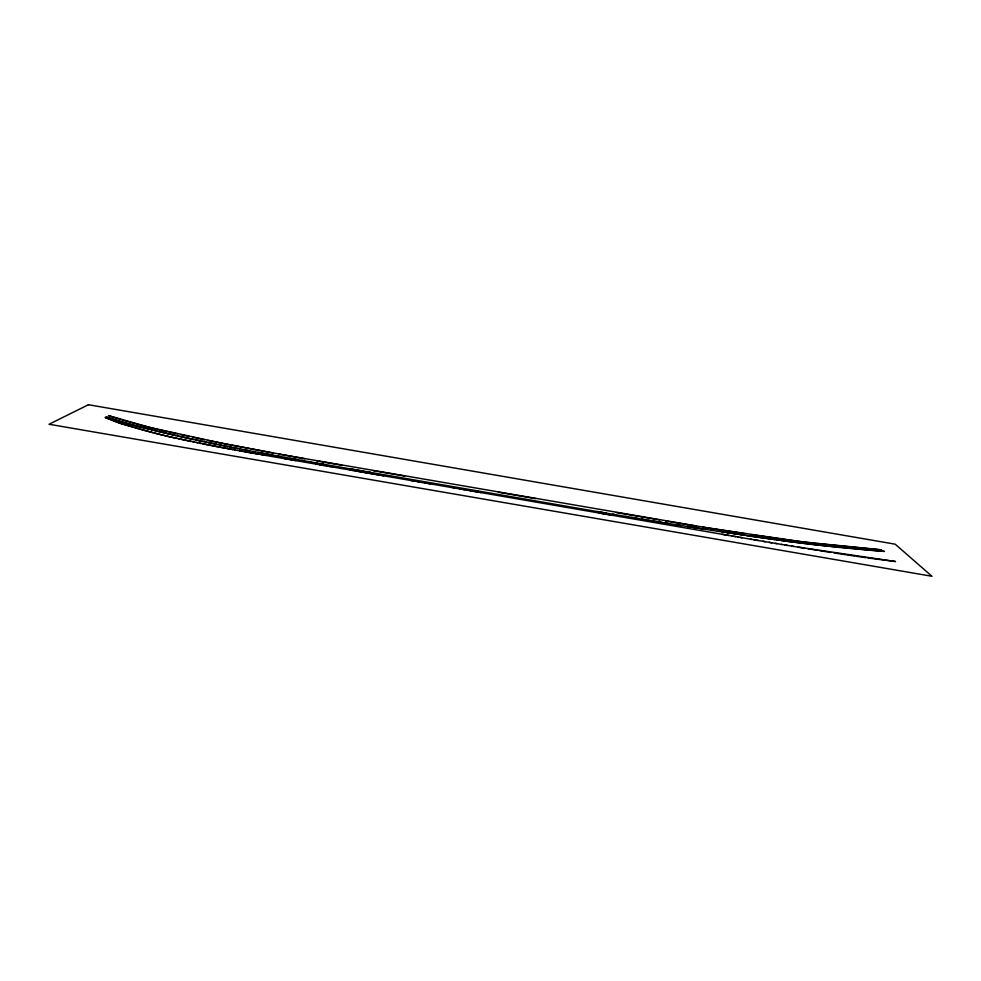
<?xml version="1.0" encoding="UTF-8"?>
<svg xmlns="http://www.w3.org/2000/svg" width="981" height="981" viewBox="0 0 981 981"><rect width="100%" height="100%" fill="white"/><g stroke="black" fill="none" stroke-linecap="round" stroke-linejoin="round"><path stroke-width="1.47" d="M870.368 550.316L884.506 551.42L819.098 545.24A401.474 63.924 11.2 0 1 789.705 541.647L722.102 531.947M868.933 550.194L836.744 547.165M835.248 547.018L787.718 541.389M786.149 541.181L781.428 540.556M776.694 539.918L779.846 540.347M775.113 539.697L763.991 538.152M867.645 557.907L895.53 561.524L791.679 546.11M866.064 557.686L856.56 556.325M762.396 537.919L757.602 537.232M755.995 537.012L751.188 536.313M854.966 556.092L834.095 552.941M746.369 535.601L749.582 536.067M751.017 534.62L786.725 539.771A359.389 58.357 11.4 0 0 816.192 543.535L881.514 549.863L801.894 541.794L707.828 527.925L279.229 454.191M739.919 534.645L744.763 535.356M733.457 533.676L736.694 534.155M744.984 533.713L702.543 527.091M726.982 532.683L730.22 533.186M717.651 531.248L687.019 526.466M717.234 531.187L723.745 532.192M693.15 527.435L705.817 529.421M710.71 530.181L712.341 530.439M830.858 552.438L819.491 550.635M680.875 525.497L663.181 522.677M676.35 524.774L692.745 527.361M658.239 521.88L668.552 523.535M817.86 550.378L808.074 548.796M696.424 526.098L665.743 521.021M653.285 521.07L662.371 522.542M804.8 548.269L798.252 547.19M648.331 520.261L656.179 521.549M641.709 519.157L646.675 519.991M649.986 520.531L612.647 514.228M781.403 544.394L787.571 545.424M785.107 545.019L793.739 546.454M631.347 517.416L637.564 518.459M771.912 542.8L762.826 541.267M769.03 542.321L776.866 543.633M775.223 543.364L781.808 544.467M659.575 519.991L616.326 512.585M625.118 516.362L628.441 516.926M753.727 539.722L758.693 540.568M765.315 541.684L750.416 539.145M373.332 470.684L404.663 476.079M498.336 492.241L535.675 498.667M476.545 490.733L478.213 491.027M596.828 511.506L598.496 511.788M600.164 512.07L615.136 514.645M316.005 464.111L317.697 464.405M319.389 464.687L321.094 464.982M322.786 465.276L324.478 465.57M326.183 465.865L327.875 466.159M329.567 466.441L331.259 466.735M332.964 467.03L334.656 467.324M339.733 468.195L341.425 468.489M349.898 469.948L353.283 470.537M410.732 480.482L412.425 480.764M414.117 481.058L415.797 481.352M417.489 481.646L422.553 482.517M424.233 482.799L481.082 492.597M598.864 512.965L610.562 514.976M731.765 535.945L738.816 537.159M740.471 537.453L742.127 537.735M737.982 537.024L752.071 539.44M341.964 465.264L316.838 460.898M606.405 513.149L348.795 468.624M363.951 471.26L320.137 463.621M365.631 471.554L367.323 471.849M369.003 472.143L370.683 472.437M284.6 458.691L430.561 483.891M452.891 487.729L454.571 488.023M459.623 488.894L461.303 489.188M462.995 489.47L464.675 489.764M466.355 490.059L468.035 490.341M469.727 490.635L471.407 490.929M473.087 491.211L725.535 534.878M727.191 535.16L728.858 535.454M288.843 459.427L261.682 454.694M290.548 459.721L292.24 460.015M293.944 460.297L295.637 460.592M380.334 475.233L354.975 470.819M382.026 475.515L383.718 475.81M722.212 534.302L732.182 536.018M733.837 536.313L735.492 536.595M315.073 462.725L323.497 464.209M254.901 453.504L265.495 455.368M308.328 461.548L317.182 463.106M310.854 461.99L301.596 460.347M248.119 452.315L259.131 454.252M241.338 451.113L252.779 453.136M294.864 459.157L304.539 460.874M298.224 459.746L284.772 457.342M244.723 451.714L246.427 452.008M239.646 450.806L243.251 451.444M304.699 458.765L225.029 443.939L148.438 427.14A180.492 32.9 8.1 0 1 108.474 415.588L151.724 427.949M289.812 458.25L293.172 458.85M241.13 451.064L234.582 449.887M285.594 457.489L271.345 454.89M278.052 456.116L281.412 456.729M234.79 449.923L202.736 443.878M232.889 449.58L229.517 448.967M272.976 453.05L207.714 440.408M228.45 448.771L218.996 447.017M273 455.184L244.625 449.85M269.665 454.583L257.954 452.388M217.745 446.784L169.725 436.803A187.469 34.727 8.1 0 1 160.872 434.681L143.631 430.218M252.951 451.444L254.619 451.763M246.292 450.181L249.615 450.819M242.761 449.494L244.833 449.899M217.978 444.589L242.969 449.531M239.646 448.893L240.688 449.09M236.335 448.243L237.991 448.562M233.024 447.594L234.68 447.925M229.713 446.944L231.369 447.262M226.415 446.281L228.07 446.613M223.128 445.619L224.772 445.95M199.425 443.216L201.08 443.547M219.842 444.957L221.485 445.288M218.199 444.626L187.322 438.127M216.556 444.295L208.377 442.615M196.126 442.541L197.77 442.885M192.828 441.867L194.471 442.21M204.673 439.77L192.632 437.219M205.115 441.928L206.746 442.272M191.197 441.524L178.186 438.728M201.865 441.242L203.496 441.585M200.247 440.898L195.378 439.868M189.627 436.57L180.639 434.608M192.153 439.169L193.772 439.525M190.547 438.826L165.066 433.112M185.716 437.771L177.72 436.005M177.671 433.945L168.818 431.959M176.139 435.65L135.513 425.754M176.58 438.372L165.433 435.797A190.412 35.218 8.2 0 1 160.725 434.657L154.52 433.099M159.437 429.801L162.552 430.524A150.633 28.008 8 0 0 167.236 431.603M163.496 432.744L157.254 431.26M153.257 428.317L157.88 429.433M154.152 430.512L155.697 430.892M151.062 429.752L152.607 430.132M149.529 429.371L144.943 428.219A220.958 39.645 8.3 0 1 135.905 425.864L128.511 423.841A196.335 35.672 8.1 0 1 124.146 422.603L117.009 420.481A152.472 28.277 7.9 0 1 112.827 419.169L111.454 418.728A147.187 27.37 7.8 0 1 107.383 417.366L106.058 416.913L120.491 421.523A196.752 35.745 8.1 0 0 132.938 425.055L134.422 425.46M152.987 432.707L120.565 423.436A78.259 15.181 7.4 0 1 116.555 421.989L105.065 417.452L121.705 423.841L142.355 429.874M88.437 404.724L49.05 424.258L931.95 576.276L895.175 544.185L88.437 404.724"/></g></svg>
